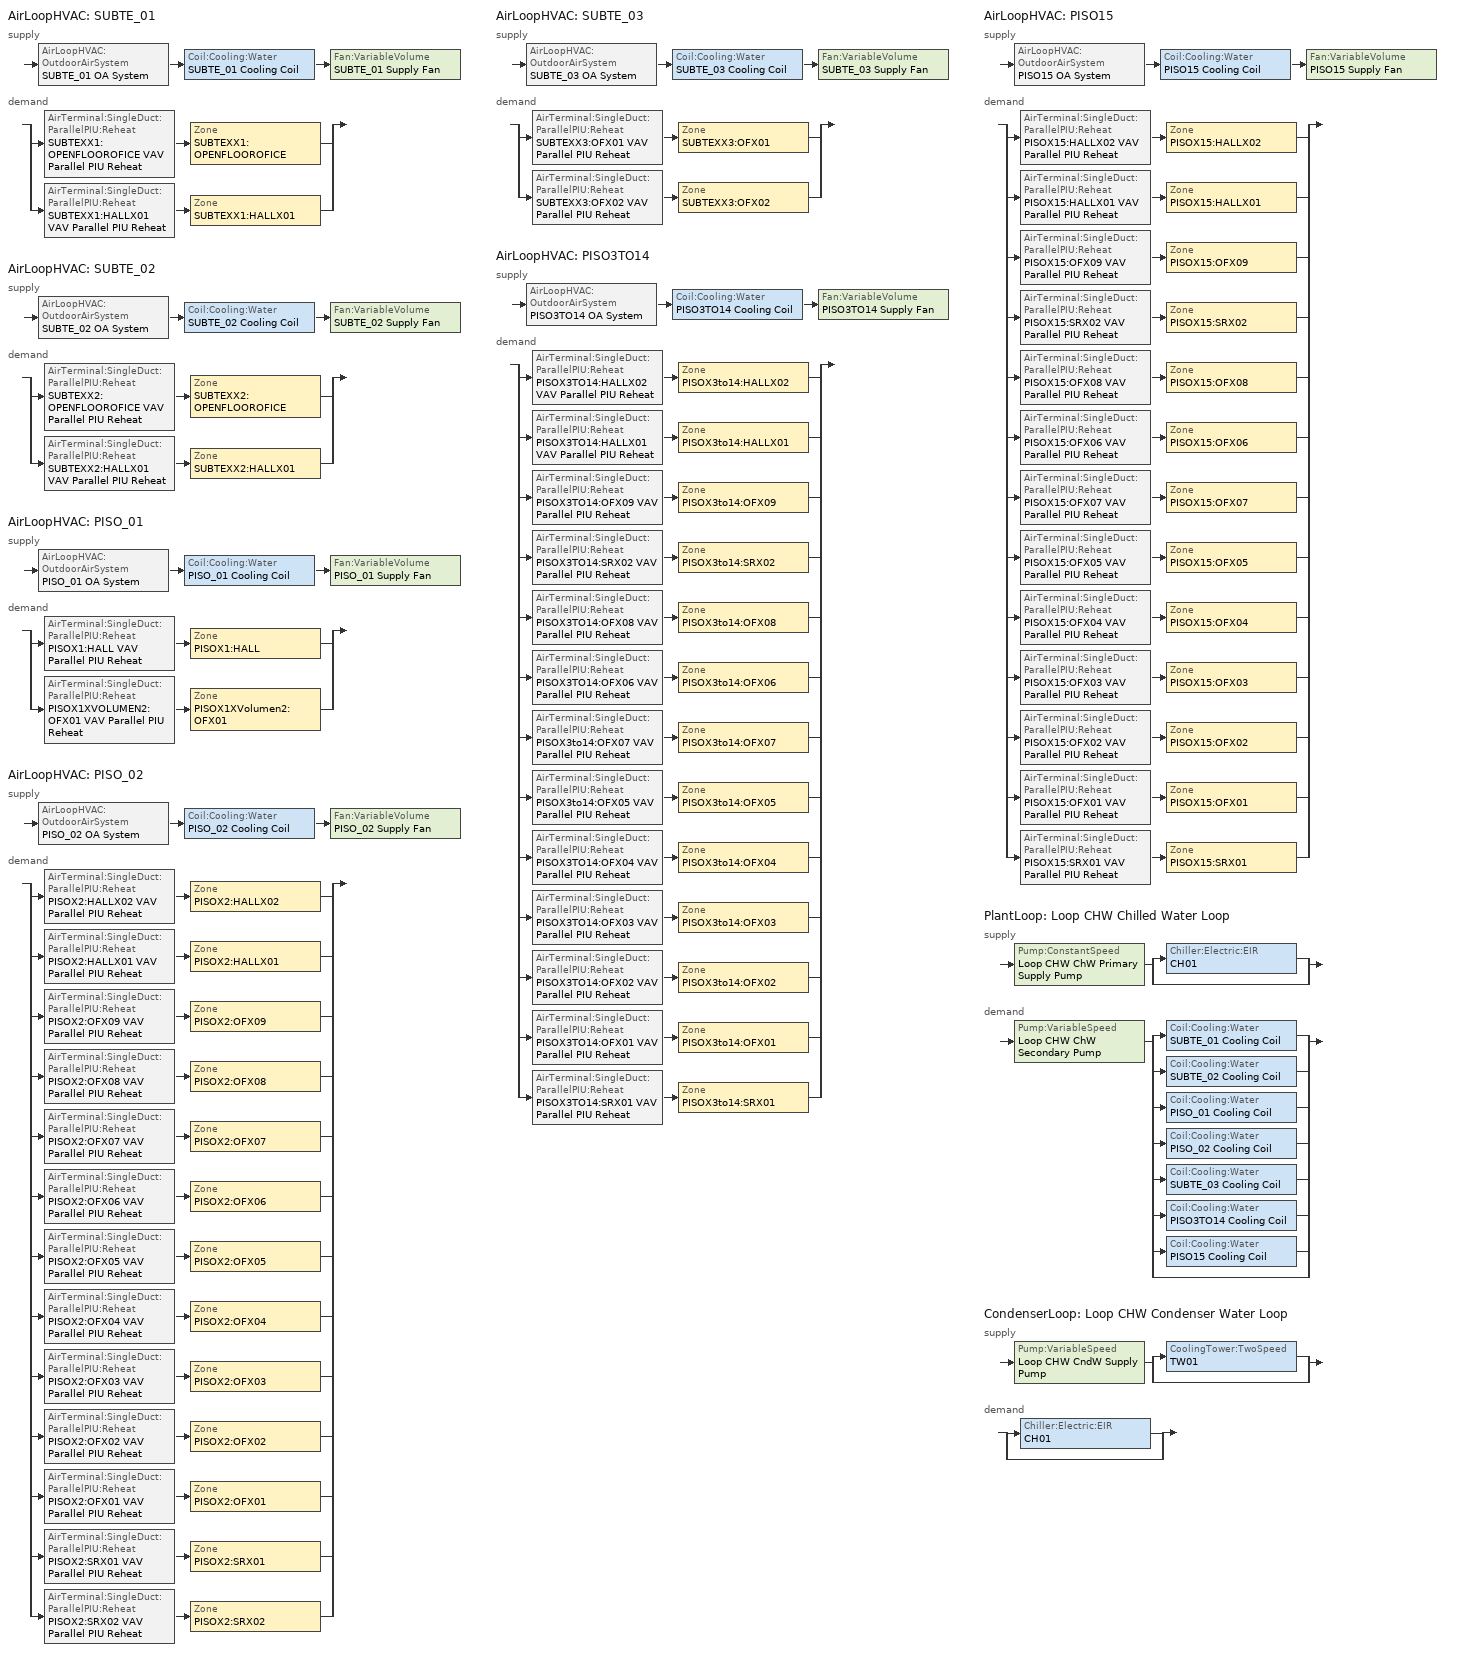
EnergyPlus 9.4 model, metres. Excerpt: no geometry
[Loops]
AirLoopHVAC 'SUBTE_01'
 supply: AirLoopHVAC:OutdoorAirSystem 'SUBTE_01 OA System' > Coil:Cooling:Water 'SUBTE_01 Cooling Coil' > Fan:VariableVolume 'SUBTE_01 Supply Fan'
 demand: split
  | AirTerminal:SingleDuct:ParallelPIU:Reheat 'SUBTEXX1:OPENFLOOROFICE VAV Parallel PIU Reheat' > Zone 'SUBTEXX1:OPENFLOOROFICE'
  | AirTerminal:SingleDuct:ParallelPIU:Reheat 'SUBTEXX1:HALLX01 VAV Parallel PIU Reheat' > Zone 'SUBTEXX1:HALLX01'
AirLoopHVAC 'SUBTE_02'
 supply: AirLoopHVAC:OutdoorAirSystem 'SUBTE_02 OA System' > Coil:Cooling:Water 'SUBTE_02 Cooling Coil' > Fan:VariableVolume 'SUBTE_02 Supply Fan'
 demand: split
  | AirTerminal:SingleDuct:ParallelPIU:Reheat 'SUBTEXX2:OPENFLOOROFICE VAV Parallel PIU Reheat' > Zone 'SUBTEXX2:OPENFLOOROFICE'
  | AirTerminal:SingleDuct:ParallelPIU:Reheat 'SUBTEXX2:HALLX01 VAV Parallel PIU Reheat' > Zone 'SUBTEXX2:HALLX01'
AirLoopHVAC 'PISO_01'
 supply: AirLoopHVAC:OutdoorAirSystem 'PISO_01 OA System' > Coil:Cooling:Water 'PISO_01 Cooling Coil' > Fan:VariableVolume 'PISO_01 Supply Fan'
 demand: split
  | AirTerminal:SingleDuct:ParallelPIU:Reheat 'PISOX1:HALL VAV Parallel PIU Reheat' > Zone 'PISOX1:HALL'
  | AirTerminal:SingleDuct:ParallelPIU:Reheat 'PISOX1XVOLUMEN2:OFX01 VAV Parallel PIU Reheat' > Zone 'PISOX1XVolumen2:OFX01'
AirLoopHVAC 'PISO_02'
 supply: AirLoopHVAC:OutdoorAirSystem 'PISO_02 OA System' > Coil:Cooling:Water 'PISO_02 Cooling Coil' > Fan:VariableVolume 'PISO_02 Supply Fan'
 demand: split
  | AirTerminal:SingleDuct:ParallelPIU:Reheat 'PISOX2:HALLX02 VAV Parallel PIU Reheat' > Zone 'PISOX2:HALLX02'
  | AirTerminal:SingleDuct:ParallelPIU:Reheat 'PISOX2:HALLX01 VAV Parallel PIU Reheat' > Zone 'PISOX2:HALLX01'
  | AirTerminal:SingleDuct:ParallelPIU:Reheat 'PISOX2:OFX09 VAV Parallel PIU Reheat' > Zone 'PISOX2:OFX09'
  | AirTerminal:SingleDuct:ParallelPIU:Reheat 'PISOX2:OFX08 VAV Parallel PIU Reheat' > Zone 'PISOX2:OFX08'
  | AirTerminal:SingleDuct:ParallelPIU:Reheat 'PISOX2:OFX07 VAV Parallel PIU Reheat' > Zone 'PISOX2:OFX07'
  | AirTerminal:SingleDuct:ParallelPIU:Reheat 'PISOX2:OFX06 VAV Parallel PIU Reheat' > Zone 'PISOX2:OFX06'
  | AirTerminal:SingleDuct:ParallelPIU:Reheat 'PISOX2:OFX05 VAV Parallel PIU Reheat' > Zone 'PISOX2:OFX05'
  | AirTerminal:SingleDuct:ParallelPIU:Reheat 'PISOX2:OFX04 VAV Parallel PIU Reheat' > Zone 'PISOX2:OFX04'
  | AirTerminal:SingleDuct:ParallelPIU:Reheat 'PISOX2:OFX03 VAV Parallel PIU Reheat' > Zone 'PISOX2:OFX03'
  | AirTerminal:SingleDuct:ParallelPIU:Reheat 'PISOX2:OFX02 VAV Parallel PIU Reheat' > Zone 'PISOX2:OFX02'
  | AirTerminal:SingleDuct:ParallelPIU:Reheat 'PISOX2:OFX01 VAV Parallel PIU Reheat' > Zone 'PISOX2:OFX01'
  | AirTerminal:SingleDuct:ParallelPIU:Reheat 'PISOX2:SRX01 VAV Parallel PIU Reheat' > Zone 'PISOX2:SRX01'
  | AirTerminal:SingleDuct:ParallelPIU:Reheat 'PISOX2:SRX02 VAV Parallel PIU Reheat' > Zone 'PISOX2:SRX02'
AirLoopHVAC 'SUBTE_03'
 supply: AirLoopHVAC:OutdoorAirSystem 'SUBTE_03 OA System' > Coil:Cooling:Water 'SUBTE_03 Cooling Coil' > Fan:VariableVolume 'SUBTE_03 Supply Fan'
 demand: split
  | AirTerminal:SingleDuct:ParallelPIU:Reheat 'SUBTEXX3:OFX01 VAV Parallel PIU Reheat' > Zone 'SUBTEXX3:OFX01'
  | AirTerminal:SingleDuct:ParallelPIU:Reheat 'SUBTEXX3:OFX02 VAV Parallel PIU Reheat' > Zone 'SUBTEXX3:OFX02'
AirLoopHVAC 'PISO3TO14'
 supply: AirLoopHVAC:OutdoorAirSystem 'PISO3TO14 OA System' > Coil:Cooling:Water 'PISO3TO14 Cooling Coil' > Fan:VariableVolume 'PISO3TO14 Supply Fan'
 demand: split
  | AirTerminal:SingleDuct:ParallelPIU:Reheat 'PISOX3TO14:HALLX02 VAV Parallel PIU Reheat' > Zone 'PISOX3to14:HALLX02'
  | AirTerminal:SingleDuct:ParallelPIU:Reheat 'PISOX3TO14:HALLX01 VAV Parallel PIU Reheat' > Zone 'PISOX3to14:HALLX01'
  | AirTerminal:SingleDuct:ParallelPIU:Reheat 'PISOX3TO14:OFX09 VAV Parallel PIU Reheat' > Zone 'PISOX3to14:OFX09'
  | AirTerminal:SingleDuct:ParallelPIU:Reheat 'PISOX3TO14:SRX02 VAV Parallel PIU Reheat' > Zone 'PISOX3to14:SRX02'
  | AirTerminal:SingleDuct:ParallelPIU:Reheat 'PISOX3TO14:OFX08 VAV Parallel PIU Reheat' > Zone 'PISOX3to14:OFX08'
  | AirTerminal:SingleDuct:ParallelPIU:Reheat 'PISOX3TO14:OFX06 VAV Parallel PIU Reheat' > Zone 'PISOX3to14:OFX06'
  | AirTerminal:SingleDuct:ParallelPIU:Reheat 'PISOX3to14:OFX07 VAV Parallel PIU Reheat' > Zone 'PISOX3to14:OFX07'
  | AirTerminal:SingleDuct:ParallelPIU:Reheat 'PISOX3to14:OFX05 VAV Parallel PIU Reheat' > Zone 'PISOX3to14:OFX05'
  | AirTerminal:SingleDuct:ParallelPIU:Reheat 'PISOX3TO14:OFX04 VAV Parallel PIU Reheat' > Zone 'PISOX3to14:OFX04'
  | AirTerminal:SingleDuct:ParallelPIU:Reheat 'PISOX3TO14:OFX03 VAV Parallel PIU Reheat' > Zone 'PISOX3to14:OFX03'
  | AirTerminal:SingleDuct:ParallelPIU:Reheat 'PISOX3TO14:OFX02 VAV Parallel PIU Reheat' > Zone 'PISOX3to14:OFX02'
  | AirTerminal:SingleDuct:ParallelPIU:Reheat 'PISOX3TO14:OFX01 VAV Parallel PIU Reheat' > Zone 'PISOX3to14:OFX01'
  | AirTerminal:SingleDuct:ParallelPIU:Reheat 'PISOX3TO14:SRX01 VAV Parallel PIU Reheat' > Zone 'PISOX3to14:SRX01'
AirLoopHVAC 'PISO15'
 supply: AirLoopHVAC:OutdoorAirSystem 'PISO15 OA System' > Coil:Cooling:Water 'PISO15 Cooling Coil' > Fan:VariableVolume 'PISO15 Supply Fan'
 demand: split
  | AirTerminal:SingleDuct:ParallelPIU:Reheat 'PISOX15:HALLX02 VAV Parallel PIU Reheat' > Zone 'PISOX15:HALLX02'
  | AirTerminal:SingleDuct:ParallelPIU:Reheat 'PISOX15:HALLX01 VAV Parallel PIU Reheat' > Zone 'PISOX15:HALLX01'
  | AirTerminal:SingleDuct:ParallelPIU:Reheat 'PISOX15:OFX09 VAV Parallel PIU Reheat' > Zone 'PISOX15:OFX09'
  | AirTerminal:SingleDuct:ParallelPIU:Reheat 'PISOX15:SRX02 VAV Parallel PIU Reheat' > Zone 'PISOX15:SRX02'
  | AirTerminal:SingleDuct:ParallelPIU:Reheat 'PISOX15:OFX08 VAV Parallel PIU Reheat' > Zone 'PISOX15:OFX08'
  | AirTerminal:SingleDuct:ParallelPIU:Reheat 'PISOX15:OFX06 VAV Parallel PIU Reheat' > Zone 'PISOX15:OFX06'
  | AirTerminal:SingleDuct:ParallelPIU:Reheat 'PISOX15:OFX07 VAV Parallel PIU Reheat' > Zone 'PISOX15:OFX07'
  | AirTerminal:SingleDuct:ParallelPIU:Reheat 'PISOX15:OFX05 VAV Parallel PIU Reheat' > Zone 'PISOX15:OFX05'
  | AirTerminal:SingleDuct:ParallelPIU:Reheat 'PISOX15:OFX04 VAV Parallel PIU Reheat' > Zone 'PISOX15:OFX04'
  | AirTerminal:SingleDuct:ParallelPIU:Reheat 'PISOX15:OFX03 VAV Parallel PIU Reheat' > Zone 'PISOX15:OFX03'
  | AirTerminal:SingleDuct:ParallelPIU:Reheat 'PISOX15:OFX02 VAV Parallel PIU Reheat' > Zone 'PISOX15:OFX02'
  | AirTerminal:SingleDuct:ParallelPIU:Reheat 'PISOX15:OFX01 VAV Parallel PIU Reheat' > Zone 'PISOX15:OFX01'
  | AirTerminal:SingleDuct:ParallelPIU:Reheat 'PISOX15:SRX01 VAV Parallel PIU Reheat' > Zone 'PISOX15:SRX01'
PlantLoop 'Loop CHW Chilled Water Loop'
 supply: Pump:ConstantSpeed 'Loop CHW ChW Primary Supply Pump' > split
  | Chiller:Electric:EIR 'CH01'
  | bypass
 demand: Pump:VariableSpeed 'Loop CHW ChW Secondary Pump' > split
  | Coil:Cooling:Water 'SUBTE_01 Cooling Coil'
  | Coil:Cooling:Water 'SUBTE_02 Cooling Coil'
  | Coil:Cooling:Water 'PISO_01 Cooling Coil'
  | Coil:Cooling:Water 'PISO_02 Cooling Coil'
  | Coil:Cooling:Water 'SUBTE_03 Cooling Coil'
  | Coil:Cooling:Water 'PISO3TO14 Cooling Coil'
  | Coil:Cooling:Water 'PISO15 Cooling Coil'
  | bypass
CondenserLoop 'Loop CHW Condenser Water Loop'
 supply: Pump:VariableSpeed 'Loop CHW CndW Supply Pump' > split
  | CoolingTower:TwoSpeed 'TW01'
  | bypass
 demand: split
  | Chiller:Electric:EIR 'CH01'
  | bypass
[DesignSpecification:OutdoorAir] Outdoor Air Method=Flow/Person; Outdoor Air Flow per Person {m3/s-person}=0.0065; Outdoor Air Flow per Zone Floor Area {m3/s-m2}=0; Outdoor Air Flow per Zone {m3/s}=0
SZ DSOA SUBTEXX1:OPENFLOOROFICE; SZ DSOA SUBTEXX1:HALLX01; SZ DSOA SUBTEXX2:OPENFLOOROFICE; SZ DSOA SUBTEXX2:HALLX01; SZ DSOA PISOX1:HALL; SZ DSOA PISOX1XVOLUMEN2:OFX01; SZ DSOA PISOX2:HALLX02; SZ DSOA PISOX2:HALLX01; SZ DSOA PISOX2:OFX09; SZ DSOA PISOX2:OFX08; SZ DSOA PISOX2:OFX07; SZ DSOA PISOX2:OFX06; SZ DSOA PISOX2:OFX05; SZ DSOA PISOX2:OFX04; SZ DSOA PISOX2:OFX03; SZ DSOA PISOX2:OFX02; SZ DSOA PISOX2:OFX01; SZ DSOA PISOX2:SRX01; SZ DSOA PISOX2:SRX02; SZ DSOA SUBTEXX3:OFX01; SZ DSOA SUBTEXX3:OFX02; SZ DSOA PISOX3TO14:HALLX02; SZ DSOA PISOX3TO14:HALLX01; SZ DSOA PISOX3TO14:OFX09; SZ DSOA PISOX3TO14:SRX02; SZ DSOA PISOX3TO14:OFX08; SZ DSOA PISOX3TO14:OFX06; SZ DSOA PISOX3to14:OFX07; SZ DSOA PISOX3to14:OFX05; SZ DSOA PISOX3TO14:OFX04; SZ DSOA PISOX3TO14:OFX03; SZ DSOA PISOX3TO14:OFX02; SZ DSOA PISOX3TO14:OFX01; SZ DSOA PISOX3TO14:SRX01; SZ DSOA PISOX15:HALLX02; SZ DSOA PISOX15:HALLX01; SZ DSOA PISOX15:OFX09; SZ DSOA PISOX15:SRX02; SZ DSOA PISOX15:OFX08; SZ DSOA PISOX15:OFX06; SZ DSOA PISOX15:OFX07; SZ DSOA PISOX15:OFX05; SZ DSOA PISOX15:OFX04; SZ DSOA PISOX15:OFX03; SZ DSOA PISOX15:OFX02; SZ DSOA PISOX15:OFX01; SZ DSOA PISOX15:SRX01
[DesignSpecification:ZoneAirDistribution] Zone Air Distribution Effectiveness in Cooling Mode=1; Zone Air Distribution Effectiveness in Heating Mode=1
SZ DSZAD SUBTEXX1:OPENFLOOROFICE; SZ DSZAD SUBTEXX1:HALLX01; SZ DSZAD SUBTEXX2:OPENFLOOROFICE; SZ DSZAD SUBTEXX2:HALLX01; SZ DSZAD PISOX1:HALL; SZ DSZAD PISOX1XVOLUMEN2:OFX01; SZ DSZAD PISOX2:HALLX02; SZ DSZAD PISOX2:HALLX01; SZ DSZAD PISOX2:OFX09; SZ DSZAD PISOX2:OFX08; SZ DSZAD PISOX2:OFX07; SZ DSZAD PISOX2:OFX06; SZ DSZAD PISOX2:OFX05; SZ DSZAD PISOX2:OFX04; SZ DSZAD PISOX2:OFX03; SZ DSZAD PISOX2:OFX02; SZ DSZAD PISOX2:OFX01; SZ DSZAD PISOX2:SRX01; SZ DSZAD PISOX2:SRX02; SZ DSZAD SUBTEXX3:OFX01; SZ DSZAD SUBTEXX3:OFX02; SZ DSZAD PISOX3TO14:HALLX02; SZ DSZAD PISOX3TO14:HALLX01; SZ DSZAD PISOX3TO14:OFX09; SZ DSZAD PISOX3TO14:SRX02; SZ DSZAD PISOX3TO14:OFX08; SZ DSZAD PISOX3TO14:OFX06; SZ DSZAD PISOX3to14:OFX07; SZ DSZAD PISOX3to14:OFX05; SZ DSZAD PISOX3TO14:OFX04; SZ DSZAD PISOX3TO14:OFX03; SZ DSZAD PISOX3TO14:OFX02; SZ DSZAD PISOX3TO14:OFX01; SZ DSZAD PISOX3TO14:SRX01; SZ DSZAD PISOX15:HALLX02; SZ DSZAD PISOX15:HALLX01; SZ DSZAD PISOX15:OFX09; SZ DSZAD PISOX15:SRX02; SZ DSZAD PISOX15:OFX08; SZ DSZAD PISOX15:OFX06; SZ DSZAD PISOX15:OFX07; SZ DSZAD PISOX15:OFX05; SZ DSZAD PISOX15:OFX04; SZ DSZAD PISOX15:OFX03; SZ DSZAD PISOX15:OFX02; SZ DSZAD PISOX15:OFX01; SZ DSZAD PISOX15:SRX01
[Sizing:Zone] Zone Cooling Design Supply Air Temperature Input Method=SupplyAirTemperature; Zone Cooling Design Supply Air Temperature {C}=12.8; Zone Cooling Design Supply Air Temperature Difference {deltaC}=11.11; Zone Heating Design Supply Air Temperature Input Method=SupplyAirTemperature; Zone Heating Design Supply Air Temperature {C}=50; Zone Heating Design Supply Air Temperature Difference {deltaC}=30; Zone Cooling Design Supply Air Humidity Ratio {kgWater/kgDryAir}=0.008; Zone Heating Design Supply Air Humidity Ratio {kgWater/kgDryAir}=0.008; Cooling Design Air Flow Method=DesignDay; Cooling Design Air Flow Rate {m3/s}=0; Cooling Minimum Air Flow Fraction=0; Heating Design Air Flow Method=Flow/Zone; Heating Maximum Air Flow Fraction=0
Name | Design Specification Outdoor Air Object | Heating Design Air Flow Rate {m3/s} | Design Specification Zone Air Distribution Object
SUBTEXX1:OPENFLOOROFICE | SZ DSOA SUBTEXX1:OPENFLOOROFICE | 0.4288 | SZ DSZAD SUBTEXX1:OPENFLOOROFICE
SUBTEXX1:HALLX01 | SZ DSOA SUBTEXX1:HALLX01 | 0.0574 | SZ DSZAD SUBTEXX1:HALLX01
SUBTEXX2:OPENFLOOROFICE | SZ DSOA SUBTEXX2:OPENFLOOROFICE | 0.3936 | SZ DSZAD SUBTEXX2:OPENFLOOROFICE
SUBTEXX2:HALLX01 | SZ DSOA SUBTEXX2:HALLX01 | 0.0574 | SZ DSZAD SUBTEXX2:HALLX01
PISOX1:HALL | SZ DSOA PISOX1:HALL | 0.0416 | SZ DSZAD PISOX1:HALL
PISOX1XVOLUMEN2:OFX01 | SZ DSOA PISOX1XVOLUMEN2:OFX01 | 0.0284 | SZ DSZAD PISOX1XVOLUMEN2:OFX01
PISOX2:HALLX02 | SZ DSOA PISOX2:HALLX02 | 0.0453 | SZ DSZAD PISOX2:HALLX02
PISOX2:HALLX01 | SZ DSOA PISOX2:HALLX01 | 0.0238 | SZ DSZAD PISOX2:HALLX01
PISOX2:OFX09 | SZ DSOA PISOX2:OFX09 | 0.0072 | SZ DSZAD PISOX2:OFX09
PISOX2:OFX08 | SZ DSOA PISOX2:OFX08 | 0.0166 | SZ DSZAD PISOX2:OFX08
PISOX2:OFX07 | SZ DSOA PISOX2:OFX07 | 0.0068 | SZ DSZAD PISOX2:OFX07
PISOX2:OFX06 | SZ DSOA PISOX2:OFX06 | 0.0065 | SZ DSZAD PISOX2:OFX06
PISOX2:OFX05 | SZ DSOA PISOX2:OFX05 | 0.0044 | SZ DSZAD PISOX2:OFX05
PISOX2:OFX04 | SZ DSOA PISOX2:OFX04 | 0.0044 | SZ DSZAD PISOX2:OFX04
PISOX2:OFX03 | SZ DSOA PISOX2:OFX03 | 0.01 | SZ DSZAD PISOX2:OFX03
PISOX2:OFX02 | SZ DSOA PISOX2:OFX02 | 0.0082 | SZ DSZAD PISOX2:OFX02
PISOX2:OFX01 | SZ DSOA PISOX2:OFX01 | 0.0243 | SZ DSZAD PISOX2:OFX01
PISOX2:SRX01 | SZ DSOA PISOX2:SRX01 | 0.0193 | SZ DSZAD PISOX2:SRX01
PISOX2:SRX02 | SZ DSOA PISOX2:SRX02 | 0.0166 | SZ DSZAD PISOX2:SRX02
SUBTEXX3:OFX01 | SZ DSOA SUBTEXX3:OFX01 | 0.0067 | SZ DSZAD SUBTEXX3:OFX01
SUBTEXX3:OFX02 | SZ DSOA SUBTEXX3:OFX02 | 0.0101 | SZ DSZAD SUBTEXX3:OFX02
PISOX3TO14:HALLX02 | SZ DSOA PISOX3TO14:HALLX02 | 0.545 | SZ DSZAD PISOX3TO14:HALLX02
PISOX3TO14:HALLX01 | SZ DSOA PISOX3TO14:HALLX01 | 0.2853 | SZ DSZAD PISOX3TO14:HALLX01
PISOX3TO14:OFX09 | SZ DSOA PISOX3TO14:OFX09 | 0.0863 | SZ DSZAD PISOX3TO14:OFX09
PISOX3TO14:SRX02 | SZ DSOA PISOX3TO14:SRX02 | 0.1992 | SZ DSZAD PISOX3TO14:SRX02
PISOX3TO14:OFX08 | SZ DSOA PISOX3TO14:OFX08 | 0.2876 | SZ DSZAD PISOX3TO14:OFX08
PISOX3TO14:OFX06 | SZ DSOA PISOX3TO14:OFX06 | 0.078 | SZ DSZAD PISOX3TO14:OFX06
PISOX3to14:OFX07 | SZ DSOA PISOX3to14:OFX07 | 0.0814 | SZ DSZAD PISOX3to14:OFX07
PISOX3to14:OFX05 | SZ DSOA PISOX3to14:OFX05 | 0.0529 | SZ DSZAD PISOX3to14:OFX05
PISOX3TO14:OFX04 | SZ DSOA PISOX3TO14:OFX04 | 0.0527 | SZ DSZAD PISOX3TO14:OFX04
PISOX3TO14:OFX03 | SZ DSOA PISOX3TO14:OFX03 | 0.1199 | SZ DSZAD PISOX3TO14:OFX03
PISOX3TO14:OFX02 | SZ DSOA PISOX3TO14:OFX02 | 0.0986 | SZ DSZAD PISOX3TO14:OFX02
PISOX3TO14:OFX01 | SZ DSOA PISOX3TO14:OFX01 | 0.2916 | SZ DSZAD PISOX3TO14:OFX01
PISOX3TO14:SRX01 | SZ DSOA PISOX3TO14:SRX01 | 0.2311 | SZ DSZAD PISOX3TO14:SRX01
PISOX15:HALLX02 | SZ DSOA PISOX15:HALLX02 | 0.0453 | SZ DSZAD PISOX15:HALLX02
PISOX15:HALLX01 | SZ DSOA PISOX15:HALLX01 | 0.0238 | SZ DSZAD PISOX15:HALLX01
PISOX15:OFX09 | SZ DSOA PISOX15:OFX09 | 0.0072 | SZ DSZAD PISOX15:OFX09
PISOX15:SRX02 | SZ DSOA PISOX15:SRX02 | 0.0166 | SZ DSZAD PISOX15:SRX02
PISOX15:OFX08 | SZ DSOA PISOX15:OFX08 | 0.024 | SZ DSZAD PISOX15:OFX08
PISOX15:OFX06 | SZ DSOA PISOX15:OFX06 | 0.0065 | SZ DSZAD PISOX15:OFX06
PISOX15:OFX07 | SZ DSOA PISOX15:OFX07 | 0.0068 | SZ DSZAD PISOX15:OFX07
PISOX15:OFX05 | SZ DSOA PISOX15:OFX05 | 0.0044 | SZ DSZAD PISOX15:OFX05
PISOX15:OFX04 | SZ DSOA PISOX15:OFX04 | 0.0044 | SZ DSZAD PISOX15:OFX04
PISOX15:OFX03 | SZ DSOA PISOX15:OFX03 | 0.01 | SZ DSZAD PISOX15:OFX03
PISOX15:OFX02 | SZ DSOA PISOX15:OFX02 | 0.0082 | SZ DSZAD PISOX15:OFX02
PISOX15:OFX01 | SZ DSOA PISOX15:OFX01 | 0.0243 | SZ DSZAD PISOX15:OFX01
PISOX15:SRX01 | SZ DSOA PISOX15:SRX01 | 0.0193 | SZ DSZAD PISOX15:SRX01
[Sizing:System] Type of Load to Size On=Sensible; Design Outdoor Air Flow Rate {m3/s}=autosize; Central Heating Maximum System Air Flow Ratio=0.3; Preheat Design Temperature {C}=7.2; Preheat Design Humidity Ratio {kgWater/kgDryAir}=0.008; Precool Design Temperature {C}=11; Precool Design Humidity Ratio {kgWater/kgDryAir}=0.008; Central Cooling Design Supply Air Temperature {C}=12.8; Central Heating Design Supply Air Temperature {C}=7.2; Type of Zone Sum to Use=NonCoincident; 100% Outdoor Air in Cooling=No; 100% Outdoor Air in Heating=No; Central Cooling Design Supply Air Humidity Ratio {kgWater/kgDryAir}=0.008; Central Heating Design Supply Air Humidity Ratio {kgWater/kgDryAir}=0.008; Cooling Supply Air Flow Rate Method=DesignDay; Cooling Supply Air Flow Rate {m3/s}=0; Heating Supply Air Flow Rate Method=DesignDay; Heating Supply Air Flow Rate {m3/s}=0; System Outdoor Air Method=ZoneSum; Zone Maximum Outdoor Air Fraction=1; Cooling Design Capacity Method=CoolingDesignCapacity; Cooling Design Capacity {W}=autosize; Heating Design Capacity Method=HeatingDesignCapacity; Heating Design Capacity {W}=autosize; Central Cooling Capacity Control Method=OnOff
SUBTE_01; SUBTE_02; PISO_01; PISO_02; SUBTE_03; PISO3TO14; PISO15
[Sizing:Plant]
Name | Loop Type | Design Loop Exit Temperature {C} | Loop Design Temperature Difference {deltaC}
Loop CHW Chilled Water Loop | Cooling | 7 | 6.67
Loop CHW Condenser Water Loop | Condenser | 29.4 | 5.6
[ZoneControl:Thermostat] Control Type Schedule=HVACTemplate-Always 4; Control 1=TH Dual SP Control
Name | Zone or ZoneList
SUBTEXX1:OPENFLOOROFICE Thermostat | SUBTEXX1:OPENFLOOROFICE
SUBTEXX1:HALLX01 Thermostat | SUBTEXX1:HALLX01
SUBTEXX2:OPENFLOOROFICE Thermostat | SUBTEXX2:OPENFLOOROFICE
SUBTEXX2:HALLX01 Thermostat | SUBTEXX2:HALLX01
PISOX1:HALL Thermostat | PISOX1:HALL
PISOX1XVOLUMEN2:OFX01 Thermostat | PISOX1XVOLUMEN2:OFX01
PISOX2:HALLX02 Thermostat | PISOX2:HALLX02
PISOX2:HALLX01 Thermostat | PISOX2:HALLX01
PISOX2:OFX09 Thermostat | PISOX2:OFX09
PISOX2:OFX08 Thermostat | PISOX2:OFX08
PISOX2:OFX07 Thermostat | PISOX2:OFX07
PISOX2:OFX06 Thermostat | PISOX2:OFX06
PISOX2:OFX05 Thermostat | PISOX2:OFX05
PISOX2:OFX04 Thermostat | PISOX2:OFX04
PISOX2:OFX03 Thermostat | PISOX2:OFX03
PISOX2:OFX02 Thermostat | PISOX2:OFX02
PISOX2:OFX01 Thermostat | PISOX2:OFX01
PISOX2:SRX01 Thermostat | PISOX2:SRX01
PISOX2:SRX02 Thermostat | PISOX2:SRX02
SUBTEXX3:OFX01 Thermostat | SUBTEXX3:OFX01
SUBTEXX3:OFX02 Thermostat | SUBTEXX3:OFX02
PISOX3TO14:HALLX02 Thermostat | PISOX3TO14:HALLX02
PISOX3TO14:HALLX01 Thermostat | PISOX3TO14:HALLX01
PISOX3TO14:OFX09 Thermostat | PISOX3TO14:OFX09
PISOX3TO14:SRX02 Thermostat | PISOX3TO14:SRX02
PISOX3TO14:OFX08 Thermostat | PISOX3TO14:OFX08
PISOX3TO14:OFX06 Thermostat | PISOX3TO14:OFX06
PISOX3to14:OFX07 Thermostat | PISOX3to14:OFX07
PISOX3to14:OFX05 Thermostat | PISOX3to14:OFX05
PISOX3TO14:OFX04 Thermostat | PISOX3TO14:OFX04
PISOX3TO14:OFX03 Thermostat | PISOX3TO14:OFX03
PISOX3TO14:OFX02 Thermostat | PISOX3TO14:OFX02
PISOX3TO14:OFX01 Thermostat | PISOX3TO14:OFX01
PISOX3TO14:SRX01 Thermostat | PISOX3TO14:SRX01
PISOX15:HALLX02 Thermostat | PISOX15:HALLX02
PISOX15:HALLX01 Thermostat | PISOX15:HALLX01
PISOX15:OFX09 Thermostat | PISOX15:OFX09
PISOX15:SRX02 Thermostat | PISOX15:SRX02
PISOX15:OFX08 Thermostat | PISOX15:OFX08
PISOX15:OFX06 Thermostat | PISOX15:OFX06
PISOX15:OFX07 Thermostat | PISOX15:OFX07
PISOX15:OFX05 Thermostat | PISOX15:OFX05
PISOX15:OFX04 Thermostat | PISOX15:OFX04
PISOX15:OFX03 Thermostat | PISOX15:OFX03
PISOX15:OFX02 Thermostat | PISOX15:OFX02
PISOX15:OFX01 Thermostat | PISOX15:OFX01
PISOX15:SRX01 Thermostat | PISOX15:SRX01
[ThermostatSetpoint:DualSetpoint]
TH Dual SP Control: Heating Setpoint Temperature Schedule=Calefaccion; Cooling Setpoint Temperature Schedule=Cooling
[AirTerminal:SingleDuct:ParallelPIU:Reheat] Maximum Primary Air Flow Rate {m3/s}=autosize; Minimum Primary Air Flow Fraction=autosize; Fan On Flow Fraction=0.3; Convergence Tolerance=0.001
Name | Maximum Secondary Air Flow Rate {m3/s} | Fan | Reheat Coil
SUBTEXX1:OPENFLOOROFICE VAV Parallel PIU Reheat | 1.515 | SUBTEXX1:OPENFLOOROFICE PIU Fan | SUBTEXX1:OPENFLOOROFICE Reheat Coil
SUBTEXX1:HALLX01 VAV Parallel PIU Reheat | 0.193 | SUBTEXX1:HALLX01 PIU Fan | SUBTEXX1:HALLX01 Reheat Coil
SUBTEXX2:OPENFLOOROFICE VAV Parallel PIU Reheat | 1.34 | SUBTEXX2:OPENFLOOROFICE PIU Fan | SUBTEXX2:OPENFLOOROFICE Reheat Coil
SUBTEXX2:HALLX01 VAV Parallel PIU Reheat | 0.109 | SUBTEXX2:HALLX01 PIU Fan | SUBTEXX2:HALLX01 Reheat Coil
PISOX1:HALL VAV Parallel PIU Reheat | 0.237 | PISOX1:HALL PIU Fan | PISOX1:HALL Reheat Coil
PISOX1XVOLUMEN2:OFX01 VAV Parallel PIU Reheat | 0.34 | PISOX1XVOLUMEN2:OFX01 PIU Fan | PISOX1XVOLUMEN2:OFX01 Reheat Coil
PISOX2:HALLX02 VAV Parallel PIU Reheat | 0.123 | PISOX2:HALLX02 PIU Fan | PISOX2:HALLX02 Reheat Coil
PISOX2:HALLX01 VAV Parallel PIU Reheat | 0.067 | PISOX2:HALLX01 PIU Fan | PISOX2:HALLX01 Reheat Coil
PISOX2:OFX09 VAV Parallel PIU Reheat | 0.03 | PISOX2:OFX09 PIU Fan | PISOX2:OFX09 Reheat Coil
PISOX2:OFX08 VAV Parallel PIU Reheat | 0.046 | PISOX2:OFX08 PIU Fan | PISOX2:OFX08 Reheat Coil
PISOX2:OFX07 VAV Parallel PIU Reheat | 0.102 | PISOX2:OFX07 PIU Fan | PISOX2:OFX07 Reheat Coil
PISOX2:OFX06 VAV Parallel PIU Reheat | 0.045 | PISOX2:OFX06 PIU Fan | PISOX2:OFX06 Reheat Coil
PISOX2:OFX05 VAV Parallel PIU Reheat | 0.047 | PISOX2:OFX05 PIU Fan | PISOX2:OFX05 Reheat Coil
PISOX2:OFX04 VAV Parallel PIU Reheat | 0.032 | PISOX2:OFX04 PIU Fan | PISOX2:OFX04 Reheat Coil
PISOX2:OFX03 VAV Parallel PIU Reheat | 0.032 | PISOX2:OFX03 PIU Fan | PISOX2:OFX03 Reheat Coil
PISOX2:OFX02 VAV Parallel PIU Reheat | 0.071 | PISOX2:OFX02 PIU Fan | PISOX2:OFX02 Reheat Coil
PISOX2:OFX01 VAV Parallel PIU Reheat | 0.103 | PISOX2:OFX01 PIU Fan | PISOX2:OFX01 Reheat Coil
PISOX2:SRX01 VAV Parallel PIU Reheat | 0.244 | PISOX2:SRX01 PIU Fan | PISOX2:SRX01 Reheat Coil
PISOX2:SRX02 VAV Parallel PIU Reheat | 0.097 | PISOX2:SRX02 PIU Fan | PISOX2:SRX02 Reheat Coil
SUBTEXX3:OFX01 VAV Parallel PIU Reheat | 0.02 | SUBTEXX3:OFX01 PIU Fan | SUBTEXX3:OFX01 Reheat Coil
SUBTEXX3:OFX02 VAV Parallel PIU Reheat | 0.029 | SUBTEXX3:OFX02 PIU Fan | SUBTEXX3:OFX02 Reheat Coil
PISOX3TO14:HALLX02 VAV Parallel PIU Reheat | 4.09 | PISOX3TO14:HALLX02 PIU Fan | PISOX3TO14:HALLX02 Reheat Coil
PISOX3TO14:HALLX01 VAV Parallel PIU Reheat | 2.14 | PISOX3TO14:HALLX01 PIU Fan | PISOX3TO14:HALLX01 Reheat Coil
PISOX3TO14:OFX09 VAV Parallel PIU Reheat | 0.645 | PISOX3TO14:OFX09 PIU Fan | PISOX3TO14:OFX09 Reheat Coil
PISOX3TO14:SRX02 VAV Parallel PIU Reheat | 1.495 | PISOX3TO14:SRX02 PIU Fan | PISOX3TO14:SRX02 Reheat Coil
PISOX3TO14:OFX08 VAV Parallel PIU Reheat | 2.155 | PISOX3TO14:OFX08 PIU Fan | PISOX3TO14:OFX08 Reheat Coil
PISOX3TO14:OFX06 VAV Parallel PIU Reheat | 0.585 | PISOX3TO14:OFX06 PIU Fan | PISOX3TO14:OFX06 Reheat Coil
PISOX3to14:OFX07 VAV Parallel PIU Reheat | 0.61 | PISOX3to14:OFX07 PIU Fan | PISOX3to14:OFX07 Reheat Coil
PISOX3to14:OFX05 VAV Parallel PIU Reheat | 0.397 | PISOX3to14:OFX05 PIU Fan | PISOX3to14:OFX05 Reheat Coil
PISOX3TO14:OFX04 VAV Parallel PIU Reheat | 0.395 | PISOX3TO14:OFX04 PIU Fan | PISOX3TO14:OFX04 Reheat Coil
PISOX3TO14:OFX03 VAV Parallel PIU Reheat | 0.9 | PISOX3TO14:OFX03 PIU Fan | PISOX3TO14:OFX03 Reheat Coil
PISOX3TO14:OFX02 VAV Parallel PIU Reheat | 1.15 | PISOX3TO14:OFX02 PIU Fan | PISOX3TO14:OFX02 Reheat Coil
PISOX3TO14:OFX01 VAV Parallel PIU Reheat | 2.795 | PISOX3TO14:OFX01 PIU Fan | PISOX3TO14:OFX01 Reheat Coil
PISOX3TO14:SRX01 VAV Parallel PIU Reheat | 1.735 | PISOX3TO14:SRX01 PIU Fan | PISOX3TO14:SRX01 Reheat Coil
PISOX15:HALLX02 VAV Parallel PIU Reheat | 0.133 | PISOX15:HALLX02 PIU Fan | PISOX15:HALLX02 Reheat Coil
PISOX15:HALLX01 VAV Parallel PIU Reheat | 0.072 | PISOX15:HALLX01 PIU Fan | PISOX15:HALLX01 Reheat Coil
PISOX15:OFX09 VAV Parallel PIU Reheat | 0.032 | PISOX15:OFX09 PIU Fan | PISOX15:OFX09 Reheat Coil
PISOX15:SRX02 VAV Parallel PIU Reheat | 0.048 | PISOX15:SRX02 PIU Fan | PISOX15:SRX02 Reheat Coil
PISOX15:OFX08 VAV Parallel PIU Reheat | 0.111 | PISOX15:OFX08 PIU Fan | PISOX15:OFX08 Reheat Coil
PISOX15:OFX06 VAV Parallel PIU Reheat | 0.046 | PISOX15:OFX06 PIU Fan | PISOX15:OFX06 Reheat Coil
PISOX15:OFX07 VAV Parallel PIU Reheat | 0.049 | PISOX15:OFX07 PIU Fan | PISOX15:OFX07 Reheat Coil
PISOX15:OFX05 VAV Parallel PIU Reheat | 0.033 | PISOX15:OFX05 PIU Fan | PISOX15:OFX05 Reheat Coil
PISOX15:OFX04 VAV Parallel PIU Reheat | 0.033 | PISOX15:OFX04 PIU Fan | PISOX15:OFX04 Reheat Coil
PISOX15:OFX03 VAV Parallel PIU Reheat | 0.073 | PISOX15:OFX03 PIU Fan | PISOX15:OFX03 Reheat Coil
PISOX15:OFX02 VAV Parallel PIU Reheat | 0.106 | PISOX15:OFX02 PIU Fan | PISOX15:OFX02 Reheat Coil
PISOX15:OFX01 VAV Parallel PIU Reheat | 0.252 | PISOX15:OFX01 PIU Fan | PISOX15:OFX01 Reheat Coil
PISOX15:SRX01 VAV Parallel PIU Reheat | 0.103 | PISOX15:SRX01 PIU Fan | PISOX15:SRX01 Reheat Coil
[Zone equipment]
SUBTEXX1:OPENFLOOROFICE: SUBTEXX1:OPENFLOOROFICE VAV Parallel PIU Reheat
SUBTEXX1:HALLX01: SUBTEXX1:HALLX01 VAV Parallel PIU Reheat
SUBTEXX2:OPENFLOOROFICE: SUBTEXX2:OPENFLOOROFICE VAV Parallel PIU Reheat
SUBTEXX2:HALLX01: SUBTEXX2:HALLX01 VAV Parallel PIU Reheat
PISOX1:HALL: PISOX1:HALL VAV Parallel PIU Reheat
PISOX1XVOLUMEN2:OFX01: PISOX1XVOLUMEN2:OFX01 VAV Parallel PIU Reheat
PISOX2:HALLX02: PISOX2:HALLX02 VAV Parallel PIU Reheat
PISOX2:HALLX01: PISOX2:HALLX01 VAV Parallel PIU Reheat
PISOX2:OFX09: PISOX2:OFX09 VAV Parallel PIU Reheat
PISOX2:OFX08: PISOX2:OFX08 VAV Parallel PIU Reheat
PISOX2:OFX07: PISOX2:OFX07 VAV Parallel PIU Reheat
PISOX2:OFX06: PISOX2:OFX06 VAV Parallel PIU Reheat
PISOX2:OFX05: PISOX2:OFX05 VAV Parallel PIU Reheat
PISOX2:OFX04: PISOX2:OFX04 VAV Parallel PIU Reheat
PISOX2:OFX03: PISOX2:OFX03 VAV Parallel PIU Reheat
PISOX2:OFX02: PISOX2:OFX02 VAV Parallel PIU Reheat
PISOX2:OFX01: PISOX2:OFX01 VAV Parallel PIU Reheat
PISOX2:SRX01: PISOX2:SRX01 VAV Parallel PIU Reheat
PISOX2:SRX02: PISOX2:SRX02 VAV Parallel PIU Reheat
SUBTEXX3:OFX01: SUBTEXX3:OFX01 VAV Parallel PIU Reheat
SUBTEXX3:OFX02: SUBTEXX3:OFX02 VAV Parallel PIU Reheat
PISOX3TO14:HALLX02: PISOX3TO14:HALLX02 VAV Parallel PIU Reheat
PISOX3TO14:HALLX01: PISOX3TO14:HALLX01 VAV Parallel PIU Reheat
PISOX3TO14:OFX09: PISOX3TO14:OFX09 VAV Parallel PIU Reheat
PISOX3TO14:SRX02: PISOX3TO14:SRX02 VAV Parallel PIU Reheat
PISOX3TO14:OFX08: PISOX3TO14:OFX08 VAV Parallel PIU Reheat
PISOX3TO14:OFX06: PISOX3TO14:OFX06 VAV Parallel PIU Reheat
PISOX3to14:OFX07: PISOX3to14:OFX07 VAV Parallel PIU Reheat
PISOX3to14:OFX05: PISOX3to14:OFX05 VAV Parallel PIU Reheat
PISOX3TO14:OFX04: PISOX3TO14:OFX04 VAV Parallel PIU Reheat
PISOX3TO14:OFX03: PISOX3TO14:OFX03 VAV Parallel PIU Reheat
PISOX3TO14:OFX02: PISOX3TO14:OFX02 VAV Parallel PIU Reheat
PISOX3TO14:OFX01: PISOX3TO14:OFX01 VAV Parallel PIU Reheat
PISOX3TO14:SRX01: PISOX3TO14:SRX01 VAV Parallel PIU Reheat
PISOX15:HALLX02: PISOX15:HALLX02 VAV Parallel PIU Reheat
PISOX15:HALLX01: PISOX15:HALLX01 VAV Parallel PIU Reheat
PISOX15:OFX09: PISOX15:OFX09 VAV Parallel PIU Reheat
PISOX15:SRX02: PISOX15:SRX02 VAV Parallel PIU Reheat
PISOX15:OFX08: PISOX15:OFX08 VAV Parallel PIU Reheat
PISOX15:OFX06: PISOX15:OFX06 VAV Parallel PIU Reheat
PISOX15:OFX07: PISOX15:OFX07 VAV Parallel PIU Reheat
PISOX15:OFX05: PISOX15:OFX05 VAV Parallel PIU Reheat
PISOX15:OFX04: PISOX15:OFX04 VAV Parallel PIU Reheat
PISOX15:OFX03: PISOX15:OFX03 VAV Parallel PIU Reheat
PISOX15:OFX02: PISOX15:OFX02 VAV Parallel PIU Reheat
PISOX15:OFX01: PISOX15:OFX01 VAV Parallel PIU Reheat
PISOX15:SRX01: PISOX15:SRX01 VAV Parallel PIU Reheat
[Fan:ConstantVolume] Availability Schedule=Dispo_VRV; Fan Total Efficiency=0.7; Pressure Rise {Pa}=519; Maximum Flow Rate {m3/s}=autosize; Motor Efficiency=0.9; Motor In Airstream Fraction=1
SUBTEXX1:OPENFLOOROFICE PIU Fan; SUBTEXX1:HALLX01 PIU Fan; SUBTEXX2:OPENFLOOROFICE PIU Fan; SUBTEXX2:HALLX01 PIU Fan; PISOX1:HALL PIU Fan; PISOX1XVOLUMEN2:OFX01 PIU Fan; PISOX2:HALLX02 PIU Fan; PISOX2:HALLX01 PIU Fan; PISOX2:OFX09 PIU Fan; PISOX2:OFX08 PIU Fan; PISOX2:OFX07 PIU Fan; PISOX2:OFX06 PIU Fan; PISOX2:OFX05 PIU Fan; PISOX2:OFX04 PIU Fan; PISOX2:OFX03 PIU Fan; PISOX2:OFX02 PIU Fan; PISOX2:OFX01 PIU Fan; PISOX2:SRX01 PIU Fan; PISOX2:SRX02 PIU Fan; SUBTEXX3:OFX01 PIU Fan; SUBTEXX3:OFX02 PIU Fan; PISOX3TO14:HALLX02 PIU Fan; PISOX3TO14:HALLX01 PIU Fan; PISOX3TO14:OFX09 PIU Fan; PISOX3TO14:SRX02 PIU Fan; PISOX3TO14:OFX08 PIU Fan; PISOX3TO14:OFX06 PIU Fan; PISOX3to14:OFX07 PIU Fan; PISOX3to14:OFX05 PIU Fan; PISOX3TO14:OFX04 PIU Fan; PISOX3TO14:OFX03 PIU Fan; PISOX3TO14:OFX02 PIU Fan; PISOX3TO14:OFX01 PIU Fan; PISOX3TO14:SRX01 PIU Fan; PISOX15:HALLX02 PIU Fan; PISOX15:HALLX01 PIU Fan; PISOX15:OFX09 PIU Fan; PISOX15:SRX02 PIU Fan; PISOX15:OFX08 PIU Fan; PISOX15:OFX06 PIU Fan; PISOX15:OFX07 PIU Fan; PISOX15:OFX05 PIU Fan; PISOX15:OFX04 PIU Fan; PISOX15:OFX03 PIU Fan; PISOX15:OFX02 PIU Fan; PISOX15:OFX01 PIU Fan; PISOX15:SRX01 PIU Fan
[Fan:VariableVolume] Fan Total Efficiency=0.7; Maximum Flow Rate {m3/s}=autosize; Fan Power Minimum Flow Rate Input Method=Fraction; Fan Power Minimum Flow Fraction=0.25; Motor Efficiency=0.9; Motor In Airstream Fraction=1; Fan Power Coefficient 1=0.0013; Fan Power Coefficient 2=0.147; Fan Power Coefficient 3=0.9506; Fan Power Coefficient 4=-0.0998; Fan Power Coefficient 5=0
Name | Pressure Rise {Pa}
SUBTE_01 Supply Fan | 1668
SUBTE_02 Supply Fan | 1667
PISO_01 Supply Fan | 1697
PISO_02 Supply Fan | 1651
SUBTE_03 Supply Fan | 1429
PISO3TO14 Supply Fan | 1074
PISO15 Supply Fan | 1638
[Coil:Cooling:Water] Design Water Flow Rate {m3/s}=autosize; Design Air Flow Rate {m3/s}=autosize; Design Inlet Water Temperature {C}=autosize; Design Inlet Air Temperature {C}=autosize; Design Outlet Air Temperature {C}=autosize; Design Inlet Air Humidity Ratio {kgWater/kgDryAir}=autosize; Design Outlet Air Humidity Ratio {kgWater/kgDryAir}=autosize; Type of Analysis=DetailedAnalysis; Heat Exchanger Configuration=CrossFlow
SUBTE_01 Cooling Coil; SUBTE_02 Cooling Coil; PISO_01 Cooling Coil; PISO_02 Cooling Coil; SUBTE_03 Cooling Coil; PISO3TO14 Cooling Coil; PISO15 Cooling Coil
[Coil:Heating:Electric] Efficiency=1; Nominal Capacity {W}=autosize
SUBTEXX1:OPENFLOOROFICE Reheat Coil; SUBTEXX1:HALLX01 Reheat Coil; SUBTEXX2:OPENFLOOROFICE Reheat Coil; SUBTEXX2:HALLX01 Reheat Coil; PISOX1:HALL Reheat Coil; PISOX1XVOLUMEN2:OFX01 Reheat Coil; PISOX2:HALLX02 Reheat Coil; PISOX2:HALLX01 Reheat Coil; PISOX2:OFX09 Reheat Coil; PISOX2:OFX08 Reheat Coil; PISOX2:OFX07 Reheat Coil; PISOX2:OFX06 Reheat Coil; PISOX2:OFX05 Reheat Coil; PISOX2:OFX04 Reheat Coil; PISOX2:OFX03 Reheat Coil; PISOX2:OFX02 Reheat Coil; PISOX2:OFX01 Reheat Coil; PISOX2:SRX01 Reheat Coil; PISOX2:SRX02 Reheat Coil; SUBTEXX3:OFX01 Reheat Coil; SUBTEXX3:OFX02 Reheat Coil; PISOX3TO14:HALLX02 Reheat Coil; PISOX3TO14:HALLX01 Reheat Coil; PISOX3TO14:OFX09 Reheat Coil; PISOX3TO14:SRX02 Reheat Coil; PISOX3TO14:OFX08 Reheat Coil; PISOX3TO14:OFX06 Reheat Coil; PISOX3to14:OFX07 Reheat Coil; PISOX3to14:OFX05 Reheat Coil; PISOX3TO14:OFX04 Reheat Coil; PISOX3TO14:OFX03 Reheat Coil; PISOX3TO14:OFX02 Reheat Coil; PISOX3TO14:OFX01 Reheat Coil; PISOX3TO14:SRX01 Reheat Coil; PISOX15:HALLX02 Reheat Coil; PISOX15:HALLX01 Reheat Coil; PISOX15:OFX09 Reheat Coil; PISOX15:SRX02 Reheat Coil; PISOX15:OFX08 Reheat Coil; PISOX15:OFX06 Reheat Coil; PISOX15:OFX07 Reheat Coil; PISOX15:OFX05 Reheat Coil; PISOX15:OFX04 Reheat Coil; PISOX15:OFX03 Reheat Coil; PISOX15:OFX02 Reheat Coil; PISOX15:OFX01 Reheat Coil; PISOX15:SRX01 Reheat Coil
[Controller:WaterCoil] Control Variable=Temperature; Action=Reverse; Actuator Variable=Flow; Controller Convergence Tolerance {deltaC}=autosize; Maximum Actuated Flow {m3/s}=autosize; Minimum Actuated Flow {m3/s}=0
SUBTE_01 Cooling Coil Controller; SUBTE_02 Cooling Coil Controller; PISO_01 Cooling Coil Controller; PISO_02 Cooling Coil Controller; SUBTE_03 Cooling Coil Controller; PISO3TO14 Cooling Coil Controller; PISO15 Cooling Coil Controller
[Controller:OutdoorAir] Minimum Outdoor Air Flow Rate {m3/s}=autosize; Maximum Outdoor Air Flow Rate {m3/s}=autosize; Economizer Control Type=NoEconomizer; Economizer Control Action Type=ModulateFlow; Lockout Type=NoLockout; Minimum Limit Type=ProportionalMinimum
SUBTE_01 OA Controller; SUBTE_02 OA Controller; PISO_01 OA Controller; PISO_02 OA Controller; SUBTE_03 OA Controller; PISO3TO14 OA Controller; PISO15 OA Controller
[AirLoopHVAC] Design Supply Air Flow Rate {m3/s}=autosize
SUBTE_01; SUBTE_02; PISO_01; PISO_02; SUBTE_03; PISO3TO14; PISO15
[Pump:VariableSpeed] Design Maximum Flow Rate {m3/s}=autosize; Design Power Consumption {W}=autosize; Motor Efficiency=0.9; Fraction of Motor Inefficiencies to Fluid Stream=0; Coefficient 1 of the Part Load Performance Curve=0; Coefficient 2 of the Part Load Performance Curve=0; Coefficient 3 of the Part Load Performance Curve=1; Coefficient 4 of the Part Load Performance Curve=0; Design Minimum Flow Rate {m3/s}=0; Pump Control Type=Intermittent
Name | Design Pump Head {Pa}
Loop CHW ChW Secondary Pump | 152640
Loop CHW CndW Supply Pump | 205051
[Pump:ConstantSpeed]
Loop CHW ChW Primary Supply Pump: Design Flow Rate {m3/s}=autosize; Design Pump Head {Pa}=80681; Design Power Consumption {W}=autosize; Motor Efficiency=0.9; Fraction of Motor Inefficiencies to Fluid Stream=0; Pump Control Type=Intermittent
[Chiller:Electric:EIR]
CH01: Reference Capacity {W}=autosize; Reference COP {W/W}=5.172; Reference Leaving Chilled Water Temperature {C}=6.67; Reference Entering Condenser Fluid Temperature {C}=29.4; Reference Chilled Water Flow Rate {m3/s}=autosize; Reference Condenser Fluid Flow Rate {m3/s}=autosize; Cooling Capacity Function of Temperature Curve=CH01 ScrewCapFT; Electric Input to Cooling Output Ratio Function of Temperature Curve=CH01 ScrewEIRFT; Electric Input to Cooling Output Ratio Function of Part Load Ratio Curve=CH01 ScrewEIRFPLR; Minimum Part Load Ratio=0; Maximum Part Load Ratio=1; Optimum Part Load Ratio=1; Minimum Unloading Ratio=0.25; Condenser Type=WaterCooled; Condenser Fan Power Ratio {W/W}=0; Fraction of Compressor Electric Consumption Rejected by Condenser=1; Leaving Chilled Water Lower Temperature Limit {C}=5; Chiller Flow Mode=ConstantFlow; Design Heat Recovery Water Flow Rate {m3/s}=0; Sizing Factor=1
[CoolingTower:TwoSpeed]
TW01: Design Water Flow Rate {m3/s}=autosize; High Fan Speed Air Flow Rate {m3/s}=autosize; High Fan Speed Fan Power {W}=autosize; High Fan Speed U-Factor Times Area Value {W/K}=autosize; Low Fan Speed Air Flow Rate {m3/s}=autocalculate; Low Fan Speed Fan Power {W}=autosize; Low Fan Speed U-Factor Times Area Value {W/K}=autocalculate; Free Convection Regime Air Flow Rate {m3/s}=autocalculate; Free Convection Regime U-Factor Times Area Value {W/K}=autocalculate; Performance Input Method=UFactorTimesAreaAndDesignWaterFlowRate; Low Speed Nominal Capacity {W}=autocalculate; Free Convection Nominal Capacity {W}=autocalculate; Evaporation Loss Mode=SaturatedExit; Drift Loss Percent {percent}=0.008; Blowdown Calculation Mode=ConcentrationRatio; Blowdown Concentration Ratio=3; Sizing Factor=1
[PlantLoop]
Loop CHW Chilled Water Loop: Fluid Type=Water; Plant Equipment Operation Scheme=Loop CHW Chiller Operation; Maximum Loop Temperature {C}=98; Minimum Loop Temperature {C}=1; Maximum Loop Flow Rate {m3/s}=autosize; Minimum Loop Flow Rate {m3/s}=0; Plant Loop Volume {m3}=autosize; Load Distribution Scheme=SequentialLoad; Plant Loop Demand Calculation Scheme=SingleSetpoint; Common Pipe Simulation=CommonPipe
[CondenserLoop]
Loop CHW Condenser Water Loop: Fluid Type=Water; Condenser Equipment Operation Scheme=Loop CHW Condenser Operation; Maximum Loop Temperature {C}=80; Minimum Loop Temperature {C}=5; Maximum Loop Flow Rate {m3/s}=autosize; Minimum Loop Flow Rate {m3/s}=0; Condenser Loop Volume {m3}=autosize; Load Distribution Scheme=SequentialLoad
[PlantEquipmentList]
Loop CHW All Chillers: CH01
[CondenserEquipmentList]
Loop CHW All Condensers: TW01
[PlantEquipmentOperation:CoolingLoad] Load Range 1 Lower Limit {W}=0; Load Range 1 Upper Limit {W}=1000000000000000
Name | Range 1 Equipment List
Loop CHW Chiller Operation All Hours | Loop CHW All Chillers
Loop CHW Condenser Operation All Hours | Loop CHW All Condensers
[PlantEquipmentOperationSchemes]
Loop CHW Chiller Operation: Control Scheme 1=Loop CHW Chiller Operation All Hours; Control Scheme 1 Schedule=HVACTemplate-Always 1
[CondenserEquipmentOperationSchemes]
Loop CHW Condenser Operation: Control Scheme 1=Loop CHW Condenser Operation All Hours; Control Scheme 1 Schedule=HVACTemplate-Always 1
[SetpointManager:OutdoorAirReset] Control Variable=Temperature; Setpoint at Outdoor Low Temperature {C}=18; Outdoor Low Temperature {C}=15.6; Setpoint at Outdoor High Temperature {C}=12.8; Outdoor High Temperature {C}=26.7
Name | Setpoint Node or NodeList
SUBTE_01 Cooling Supply Air Temp Manager | SUBTE_01 Supply Fan Outlet
SUBTE_02 Cooling Supply Air Temp Manager | SUBTE_02 Supply Fan Outlet
PISO_01 Cooling Supply Air Temp Manager | PISO_01 Supply Fan Outlet
PISO_02 Cooling Supply Air Temp Manager | PISO_02 Supply Fan Outlet
SUBTE_03 Cooling Supply Air Temp Manager | SUBTE_03 Supply Fan Outlet
PISO3TO14 Cooling Supply Air Temp Manager | PISO3TO14 Supply Fan Outlet
PISO15 Cooling Supply Air Temp Manager | PISO15 Supply Fan Outlet
[SetpointManager:MixedAir] Control Variable=Temperature
Name | Setpoint Node or NodeList
SUBTE_01 Cooling Coil Air Temp Manager | SUBTE_01 Mixed Air Nodes
SUBTE_02 Cooling Coil Air Temp Manager | SUBTE_02 Mixed Air Nodes
PISO_01 Cooling Coil Air Temp Manager | PISO_01 Mixed Air Nodes
PISO_02 Cooling Coil Air Temp Manager | PISO_02 Mixed Air Nodes
SUBTE_03 Cooling Coil Air Temp Manager | SUBTE_03 Mixed Air Nodes
PISO3TO14 Cooling Coil Air Temp Manager | PISO3TO14 Mixed Air Nodes
PISO15 Cooling Coil Air Temp Manager | PISO15 Mixed Air Nodes
[Schedule:Day:Hourly]
0: 0, 0, 0, 0, 0, 0, 0, 0, 0, 0, 0, 0, 0, 0, 0, 0, 0, 0, 0, 0, 0, 0, 0, 0
[Schedule:Compact]
Dispo_VRV: Through: 12/31, For: Weekdays SummerDesignDay, Until: 08:00, 0, Until: 18:00, 1, Until: 24:00, 0, For: Weekends AllOtherDays, Until: 24:00, 0
Calefaccion: Through: 12/31, For: Weekdays WinterDesignDay, Until: 08:00, -60, Until: 18:00, 21, Until: 24:00, -60, For: SummerDesignDay AllOtherDays, Until: 24:00, -60
Cooling: Through: 12/31, For: Weekdays SummerDesignDay, Until: 08:00, 100, Until: 18:00, 24, Until: 24:00, 100, For: WinterDesignDay AllOtherDays, Until: 24:00, 100
HVACTemplate-Always 4: Through: 12/31, For: AllDays, Until: 24:00, 4
HVACTemplate-Always 1: Through: 12/31, For: AllDays, Until: 24:00, 1
[Curve:Quadratic]
CH01 ScrewEIRFPLR: Coefficient1 Constant=0.330188; Coefficient2 x=0.235543; Coefficient3 x**2=0.460708; Minimum Value of x=0; Maximum Value of x=1
[Curve:Biquadratic] Minimum Value of x=5; Maximum Value of x=10; Minimum Value of y=24; Maximum Value of y=35
Name | Coefficient1 Constant | Coefficient2 x | Coefficient3 x**2 | Coefficient4 y | Coefficient5 y**2 | Coefficient6 x*y
CH01 ScrewCapFT | 0.813025 | -0.0142532 | -0.00161799 | 0.0263844 | -0.00091543 | 0.00169601
CH01 ScrewEIRFT | 0.638123 | 0.00630389 | 0.00092334 | -0.00455294 | 0.00082568 | -0.00156152
